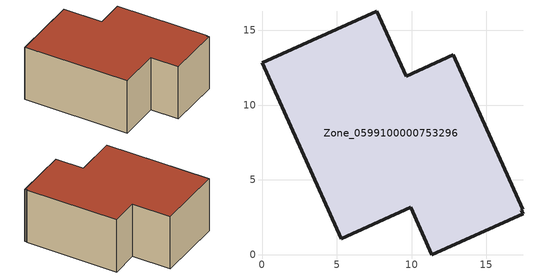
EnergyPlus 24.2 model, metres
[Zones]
Zone_0599100000753296
 floor ground (C_G): 5.28,1.05 0,12.82 7.67,16.26 9.64,11.93 12.78,13.35 17.42,3.03 17.33,2.98 17.44,2.73 11.35,0 9.93,3.16 z0
 wall outside (C_F): 9.64,11.93 7.67,16.26 0,12.82 5.28,1.05 9.93,3.16 11.35,0 17.44,2.73 17.33,2.98 17.42,3.03 12.78,13.35 9.64,11.93 z0:6.89
 roof outside (C_R): 11.35,0 17.44,2.73 17.33,2.98 17.42,3.03 12.78,13.35 9.64,11.93 7.67,16.26 0,12.82 5.28,1.05 9.93,3.16 z6.89
[BUILDING]
Pand.0599100000753296: North Axis=0; Terrain=City; Loads Convergence Tolerance Value=0.04; Temperature Convergence Tolerance Value=0.4; Solar Distribution=FullExterior; Maximum Number of Warmup Days=25; Minimum Number of Warmup Days=1
[Site:Location]
Rotterdam.The.Hague.AP_ZH_NLD Design_Conditions: Latitude=51.96; Longitude=4.45; Time Zone=1; Elevation=-4.5
[SITE:GROUNDTEMPERATURE:BUILDINGSURFACE]
18, 18, 18, 18, 18, 18, 18, 18, 18, 18, 18, 18
[MATERIAL] Thermal Absorptance=0.9; Solar Absorptance=0.7; Visible Absorptance=0.7
Name | Roughness | Thickness | Conductivity | Density | Specific Heat
G.D.2006-2014 | MediumSmooth | 0.15 | 0.06 | 540 | 1210
F.D.2006-2014 | Rough | 0.3 | 0.12 | 1920 | 840
R.D.2006-2014 | MediumRough | 0.2 | 0.08 | 1500 | 1000
[CONSTRUCTION]
C_G: G.D.2006-2014
C_F: F.D.2006-2014
C_R: R.D.2006-2014
[ZONE]
Zone_0599100000753296: Type=1; Multiplier=1; Ceiling Height=Autocalculate; Volume=Autocalculate; Floor Area=autocalculate; Part of Total Floor Area=Yes
[ZONEINFILTRATION:DESIGNFLOWRATE]
Infil_Zone_0599100000753296: Zone or ZoneList or Space or SpaceList=Zone_0599100000753296; Schedule=AlwaysOn; Design Flow Rate Calculation Method=Flow/Area; Flow Rate per Floor Area=0.0021; Constant Term Coefficient=1; Temperature Term Coefficient=0; Velocity Term Coefficient=0; Velocity Squared Term Coefficient=0
[HVACTEMPLATE:ZONE:IDEALLOADSAIRSYSTEM]
Zone_0599100000753296: Maximum Heating Supply Air Temperature=50; Minimum Cooling Supply Air Temperature=13; Maximum Heating Supply Air Humidity Ratio=0.0156; Minimum Cooling Supply Air Humidity Ratio=0.0077; Heating Limit=NoLimit; Cooling Limit=NoLimit; Dehumidification Control Type=ConstantSensibleHeatRatio; Cooling Sensible Heat Ratio=0.7; Dehumidification Setpoint=60; Humidification Control Type=None; Humidification Setpoint=30; Outdoor Air Method=None; Outdoor Air Flow Rate per Person=0.00944; Outdoor Air Flow Rate per Zone Floor Area=0; Outdoor Air Flow Rate per Zone=0; Demand Controlled Ventilation Type=None; Outdoor Air Economizer Type=NoEconomizer; Heat Recovery Type=None; Sensible Heat Recovery Effectiveness=0.7; Latent Heat Recovery Effectiveness=0.65
[ZONECONTROL:THERMOSTAT]
ThermostatControl_Zone_0599100000753296: Zone or ZoneList=Zone_0599100000753296; Control Type Schedule=DualSetpointControlType; Control 1=Thermostat_Zone_0599100000753296; Temperature Difference Between Cutout And Setpoint=0
[THERMOSTATSETPOINT:DUALSETPOINT]
Thermostat_Zone_0599100000753296: Heating Setpoint Temperature Schedule=HeatingSetpoint_Zone_0599100000753296; Cooling Setpoint Temperature Schedule=CoolingSetpoint_Zone_0599100000753296
[SCHEDULE:COMPACT]
HeatingSetpoint_Zone_0599100000753296: Through: 12/31, For: AllDays, Until: 24:00, 21
CoolingSetpoint_Zone_0599100000753296: Through: 12/31, For: AllDays, Until: 24:00, 24
DualSetpointControlType: Through: 12/31, For: AllDays, Until: 24:00, 4
AlwaysOn: Through: 12/31, For: AllDays, Until: 24:00, 1
